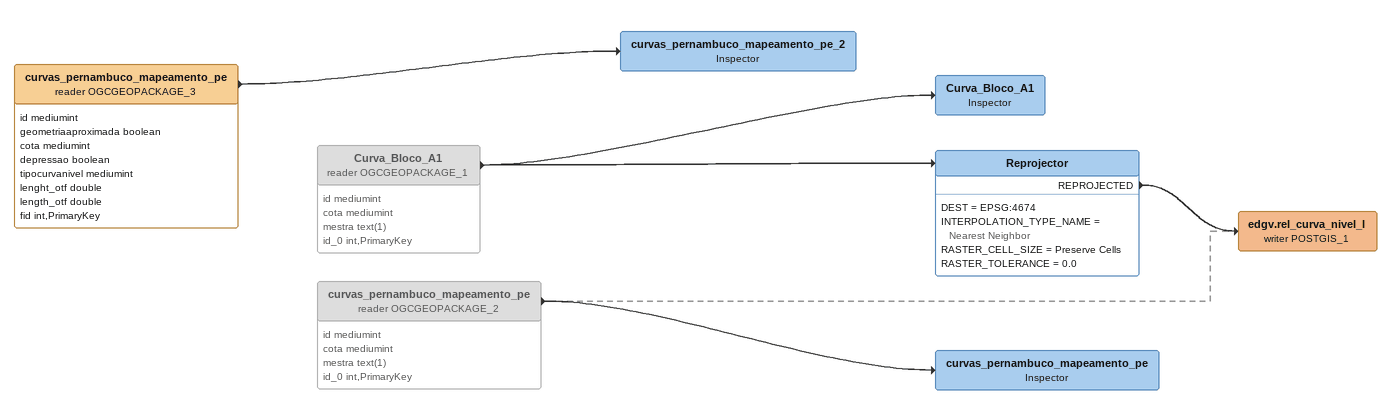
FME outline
curvas_pernambuco_mapeamento_pe (reader OGCGEOPACKAGE_3)
    attributes: id mediumint, geometriaaproximada boolean, cota mediumint, depressao boolean, tipocurvanivel mediumint, lenght_otf double, length_otf double, fid int,PrimaryKey
    -> curvas_pernambuco_mapeamento_pe_2
curvas_pernambuco_mapeamento_pe_2: Inspector
curvas_pernambuco_mapeamento_pe (reader OGCGEOPACKAGE_2) [off]
    attributes: id mediumint, cota mediumint, mestra text(1), id_0 int,PrimaryKey
    -> edgv.rel_curva_nivel_l (writer POSTGIS_1) [off]
    -> curvas_pernambuco_mapeamento_pe
curvas_pernambuco_mapeamento_pe: Inspector
Curva_Bloco_A1 (reader OGCGEOPACKAGE_1) [off]
    attributes: id mediumint, cota mediumint, mestra text(1), id_0 int,PrimaryKey
    -> Curva_Bloco_A1
    -> Reprojector
Curva_Bloco_A1: Inspector
Reprojector
    DEST = EPSG:4674
    INTERPOLATION_TYPE_NAME = Nearest Neighbor
    RASTER_CELL_SIZE = Preserve Cells
    RASTER_TOLERANCE = 0.0
    REPROJECTED -> edgv.rel_curva_nivel_l (writer POSTGIS_1)
edgv.rel_curva_nivel_l (writer POSTGIS_1)
